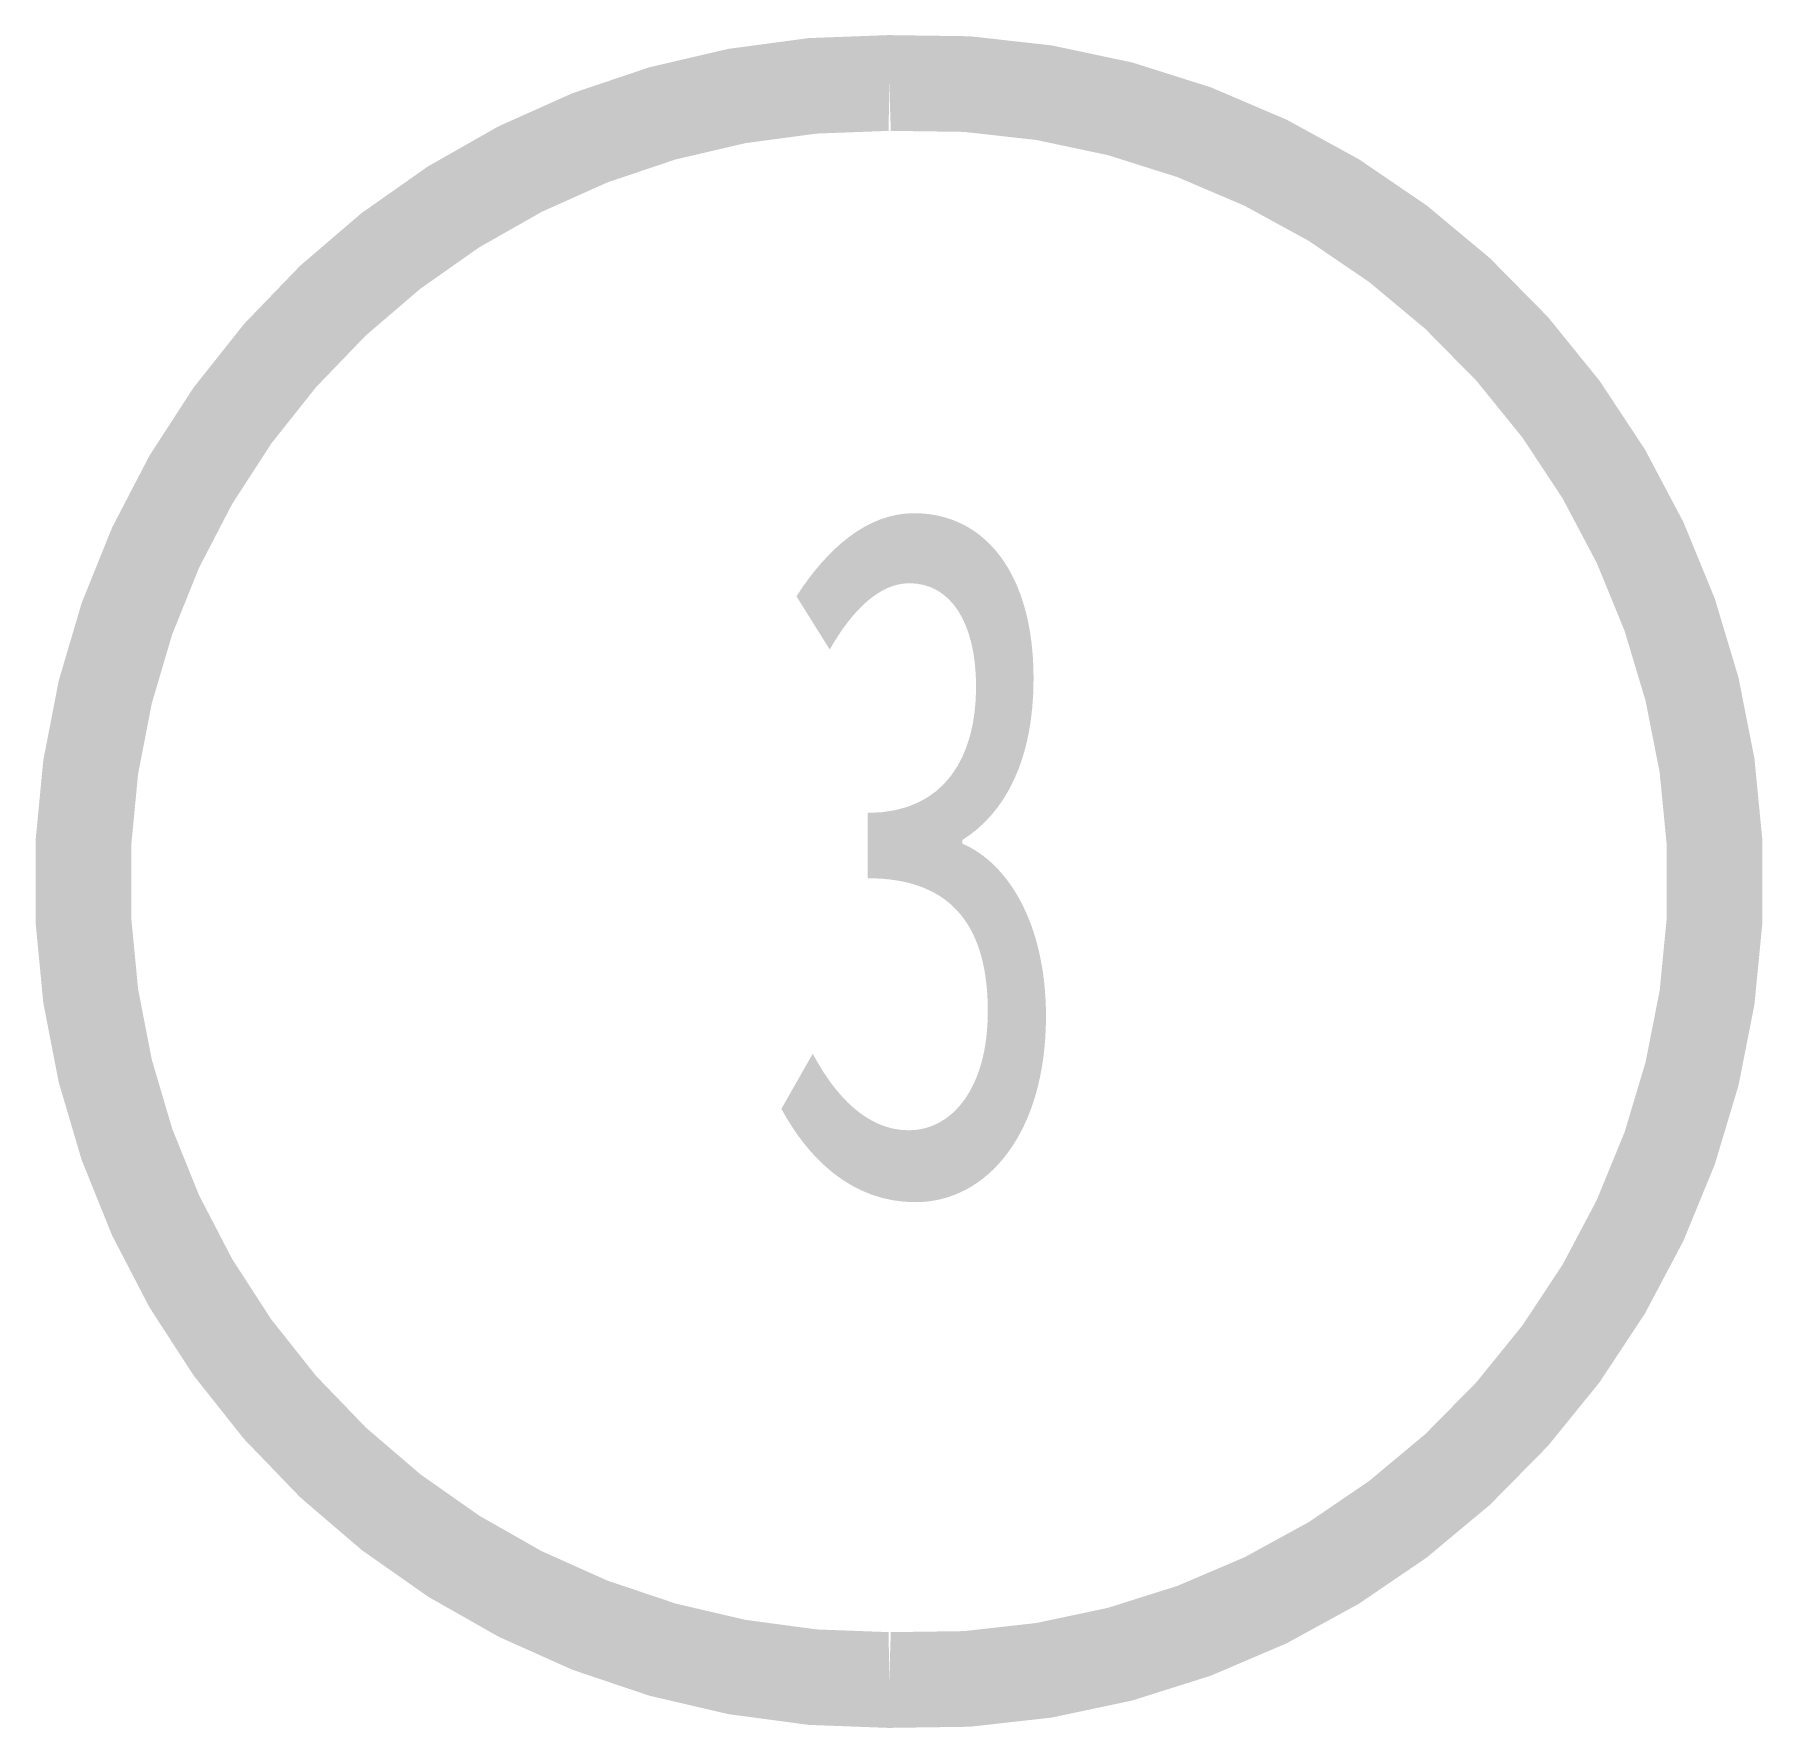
# Model space of a CAD drawing. Extents: x 5.19 to 13.15, y 0.1 to 7.9.
import ezdxf

# ---------------------------------------------------------------- set-up
doc = ezdxf.new("R2010")
doc.units = 0
doc.header["$MEASUREMENT"] = 0
doc.layers.get('0').update_dxf_attribs({"linetype": 'CONTINUOUS'})
doc.styles.add('LZ_FONTS_FS', font='simfang0.ttf', dxfattribs={"width": 0.7})

msp = doc.modelspace()

# ---------------------------------------------------------------- linework, layer by layer
at = {"const_width": 0.441}
msp.add_lwpolyline([(9.1224, 0.3246, 1.035153), (9.1224, 7.6754, 1.010551), (9.1224, 0.3246, 1)], format="xyb", dxfattribs=at)

# ---------------------------------------------------------------- texts
at = {"insert": (8.5299, 5.7338), "char_height": 3.158234, "width": 2.368676, "attachment_point": 1, "style": 'LZ_FONTS_FS'}
msp.add_mtext('\\f宋体|b0|i0|c134|p2;3', dxfattribs=at)

doc.saveas('drawing.dxf')
